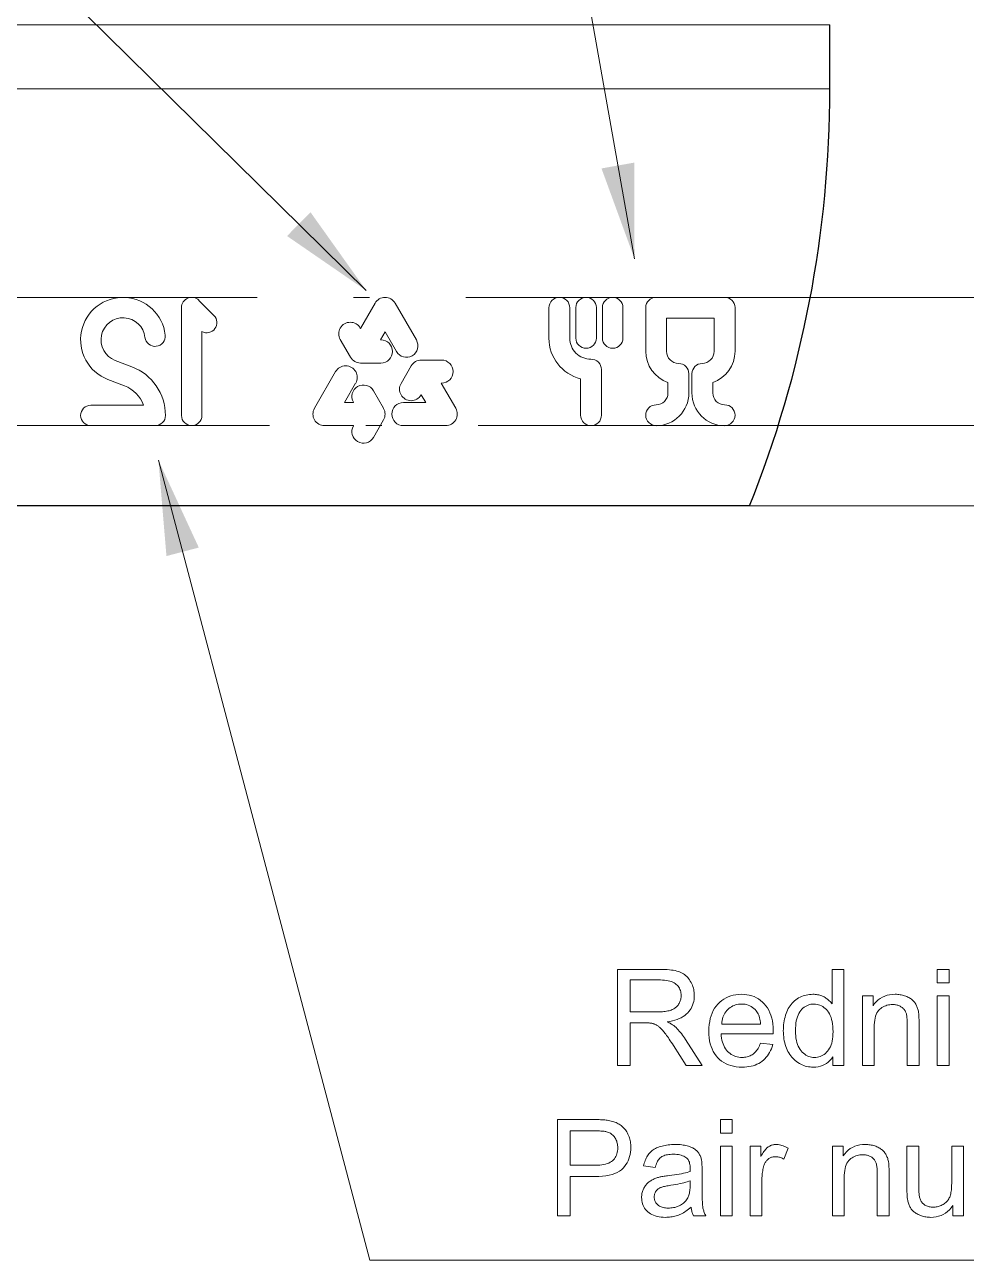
# Model space of a CAD drawing. Extents: x 0 to 297, y 0 to 420.
# Drawn here: x 245.36 to 274.7, y 128.27 to 166.79 of the extents above; entities that cross this region are included whole.
import ezdxf

# ---------------------------------------------------------------- set-up
doc = ezdxf.new("R2010")
doc.units = 0
doc.linetypes.add('DASHDOT', pattern=[18.5, 12, -3, 0.5, -3])

msp = doc.modelspace()

# ---------------------------------------------------------------- linework, layer by layer
at = {"color": 7, "lineweight": 13}
for p, q in [((266.193, 166.793), (200.947, 166.793)), ((266.193, 164.793), (200.947, 164.793))]:
    msp.add_line(p, q, dxfattribs=at)
at = {"color": 7, "lineweight": 13, "ltscale": 0.10635}
for p, q in [((270.447, 166.793), (266.193, 166.793)), ((270.447, 164.793), (266.193, 164.793))]:
    msp.add_line(p, q, dxfattribs=at)
at = {"color": 7, "lineweight": 30, "ltscale": 0.05}
msp.add_line((270.447, 164.793), (270.447, 166.793), dxfattribs=at)
at = {"color": 7, "linetype": 'DASHDOT', "lineweight": 13}
for p, q in [((203.605, 158.293), (266.689, 158.293)), ((203.984, 154.293), (266.594, 154.293))]:
    msp.add_line(p, q, dxfattribs=at)
at = {"color": 7, "lineweight": 13, "ltscale": 0.084102}
msp.add_line((250.245, 154.611), (250.245, 157.975), dxfattribs=at)
at = {"color": 7, "lineweight": 13, "ltscale": 0.016542}
msp.add_line((250.788, 158.199), (251.255, 157.732), dxfattribs=at)
at = {"color": 7, "lineweight": 13, "ltscale": 0.022758}
msp.add_line((256.277, 158.113), (255.821, 157.325), dxfattribs=at)
at = {"color": 7, "lineweight": 13, "ltscale": 0.033158}
msp.add_line((256.9, 158.113), (257.563, 156.965), dxfattribs=at)
at = {"color": 7, "lineweight": 13, "ltscale": 0.023697}
msp.add_line((261.694, 157.02), (261.694, 157.968), dxfattribs=at)
at = {"color": 7, "lineweight": 13, "ltscale": 0.023737}
msp.add_line((262.344, 157.018), (262.344, 157.968), dxfattribs=at)
at = {"color": 7, "lineweight": 13, "ltscale": 0.023682}
for p, q in [((262.532, 157.025), (262.532, 157.972)), ((263.173, 157.025), (263.173, 157.972)), ((263.361, 157.025), (263.361, 157.972)), ((264.002, 157.025), (264.002, 157.972))]:
    msp.add_line(p, q, dxfattribs=at)
at = {"color": 7, "lineweight": 13, "ltscale": 0.03401}
for p, q in [((264.711, 156.612), (264.711, 157.973)), ((267.494, 156.612), (267.494, 157.973))]:
    msp.add_line(p, q, dxfattribs=at)
at = {"color": 7, "lineweight": 13, "ltscale": 0.026785}
for p in [(265.031, 158.293), (267.174, 158.293)]:
    msp.add_line(p, (266.102, 158.293), dxfattribs=at)
at = {"color": 5, "lineweight": 13}
for p, q in [((266.689, 158.293), (291.506, 158.293)), ((266.594, 154.293), (291.506, 154.293))]:
    msp.add_line(p, q, dxfattribs=at)
at = {"color": 7, "lineweight": 13, "ltscale": 0.02588}
for p, q in [((265.361, 156.612), (265.361, 157.647)), ((266.844, 156.612), (266.844, 157.647))]:
    msp.add_line(p, q, dxfattribs=at)
at = {"color": 7, "lineweight": 13, "ltscale": 0.018535}
for q in [(265.361, 157.647), (266.844, 157.647)]:
    msp.add_line((266.102, 157.647), q, dxfattribs=at)
at = {"color": 7, "lineweight": 13, "ltscale": 0.065395}
msp.add_line((250.881, 154.611), (250.881, 157.226), dxfattribs=at)
at = {"color": 7, "lineweight": 13, "ltscale": 0.000327094}
msp.add_line((255.822, 157.325), (255.815, 157.337), dxfattribs=at)
at = {"color": 7, "lineweight": 13, "ltscale": 0.007162}
msp.add_line((256.588, 157.213), (256.445, 156.965), dxfattribs=at)
at = {"color": 7, "lineweight": 13, "ltscale": 0.017569}
msp.add_line((256.588, 157.213), (256.94, 156.605), dxfattribs=at)
at = {"color": 7, "lineweight": 13, "ltscale": 0.015915}
msp.add_line((255.51, 156.425), (255.191, 156.977), dxfattribs=at)
at = {"color": 7, "lineweight": 13, "ltscale": 0.000327301}
msp.add_line((256.445, 156.965), (256.458, 156.965), dxfattribs=at)
at = {"color": 7, "lineweight": 13, "ltscale": 0.013963}
for p, q in [((248.699, 156.128), (248.178, 156.327)), ((248.473, 155.534), (247.951, 155.733))]:
    msp.add_line(p, q, dxfattribs=at)
at = {"color": 7, "lineweight": 13, "ltscale": 0.015916}
msp.add_line((255.822, 156.245), (256.458, 156.245), dxfattribs=at)
at = {"color": 7, "lineweight": 13, "ltscale": 0.015791}
for p, q in [((257.404, 156.158), (257.087, 155.611)), ((257.714, 156.337), (258.346, 156.338)), ((256.54, 154.474), (256.225, 153.926))]:
    msp.add_line(p, q, dxfattribs=at)
at = {"color": 7, "lineweight": 13, "ltscale": 0.035569}
msp.add_line((263.331, 156.04), (263.331, 154.618), dxfattribs=at)
at = {"color": 7, "lineweight": 13, "ltscale": 0.033007}
for p, q in [((254.388, 154.833), (255.048, 155.977)), ((258.479, 154.293), (257.159, 154.293))]:
    msp.add_line(p, q, dxfattribs=at)
at = {"color": 7, "lineweight": 13, "ltscale": 0.028414}
msp.add_line((262.681, 155.754), (262.681, 154.618), dxfattribs=at)
at = {"color": 7, "lineweight": 13, "ltscale": 0.008166}
for p, q in [((265.404, 155.639), (265.404, 155.312)), ((266.801, 155.639), (266.801, 155.312))]:
    msp.add_line(p, q, dxfattribs=at)
at = {"color": 7, "lineweight": 13, "ltscale": 0.015001}
for p, q in [((266.054, 155.912), (266.054, 155.312)), ((266.151, 155.912), (266.151, 155.312))]:
    msp.add_line(p, q, dxfattribs=at)
at = {"color": 7, "lineweight": 13, "ltscale": 0.017419}
for p, q in [((255.323, 155.013), (255.671, 155.617)), ((257.856, 155.013), (257.159, 155.013))]:
    msp.add_line(p, q, dxfattribs=at)
at = {"color": 7, "lineweight": 13, "ltscale": 0.015792}
msp.add_line((256.54, 154.833), (256.225, 155.38), dxfattribs=at)
at = {"color": 7, "lineweight": 13, "ltscale": 0.000232137}
msp.add_line((257.714, 155.258), (257.71, 155.25), dxfattribs=at)
at = {"color": 7, "lineweight": 13, "ltscale": 0.007073}
for p, q in [((257.856, 155.013), (257.714, 155.258)), ((255.323, 155.013), (255.606, 155.013))]:
    msp.add_line(p, q, dxfattribs=at)
at = {"color": 7, "lineweight": 13, "ltscale": 0.022662}
for p, q in [((258.791, 154.833), (258.338, 155.618)), ((254.699, 154.293), (255.606, 154.293))]:
    msp.add_line(p, q, dxfattribs=at)
at = {"color": 7, "lineweight": 13, "ltscale": 0.000231934}
msp.add_line((258.338, 155.618), (258.347, 155.618), dxfattribs=at)
at = {"color": 7, "lineweight": 13, "ltscale": 0.040951}
msp.add_line((247.418, 154.928), (249.056, 154.928), dxfattribs=at)
at = {"color": 7, "lineweight": 13, "ltscale": 0.000231894}
msp.add_line((255.606, 155.013), (255.601, 155.021), dxfattribs=at)
at = {"color": 7, "lineweight": 13, "ltscale": 0.050214}
msp.add_line((249.427, 154.293), (247.418, 154.293), dxfattribs=at)
at = {"color": 7, "lineweight": 13, "ltscale": 0.000232225}
msp.add_line((255.606, 154.293), (255.601, 154.285), dxfattribs=at)
at = {"color": 5, "lineweight": 13, "ltscale": 0.355267}
msp.add_line((266.594, 154.293), (280.805, 154.293), dxfattribs=at)
at = {"color": 7, "lineweight": 30}
msp.add_line((267.947, 151.793), (203.447, 151.793), dxfattribs=at)
at = {"color": 5, "lineweight": 13, "ltscale": 0.321436}
msp.add_line((267.947, 151.793), (280.805, 151.793), dxfattribs=at)
at = {"color": 7, "lineweight": 13}
for points in [[(264.361, 159.494), (258.021, 195.222), (286.45, 195.222)], [(256.003, 158.503), (235.139, 179.048), (204.068, 179.048)], [(249.525, 153.216), (256.111, 128.272), (284.462, 128.272)]]:
    msp.add_lwpolyline(points, dxfattribs=at)
for points in [[(263.827, 134.342), (263.827, 137.342), (265.157, 137.342), (265.235, 137.342), (265.309, 137.339), (265.38, 137.335), (265.447, 137.329), (265.51, 137.322), (265.569, 137.313), (265.624, 137.303), (265.675, 137.291), (265.723, 137.277), (265.767, 137.262), (265.807, 137.244), (265.847, 137.224), (265.884, 137.202), (265.92, 137.177), (265.954, 137.15), (265.987, 137.12), (266.018, 137.088), (266.047, 137.053), (266.074, 137.016), (266.1, 136.976), (266.124, 136.935), (266.145, 136.893), (266.164, 136.849), (266.18, 136.805), (266.194, 136.761), (266.205, 136.715), (266.214, 136.669), (266.22, 136.621), (266.224, 136.573), (266.225, 136.524), (266.223, 136.461), (266.217, 136.4), (266.206, 136.341), (266.192, 136.284), (266.173, 136.23), (266.151, 136.177), (266.124, 136.126), (266.093, 136.077), (266.058, 136.03), (266.018, 135.986), (265.975, 135.943), (265.927, 135.904), (265.874, 135.869), (265.817, 135.836), (265.755, 135.807), (265.689, 135.78), (265.619, 135.757), (265.543, 135.737), (265.464, 135.721), (265.38, 135.707), (265.411, 135.692), (265.44, 135.677), (265.467, 135.662), (265.494, 135.647), (265.518, 135.632), (265.542, 135.617), (265.563, 135.602), (265.583, 135.587), (265.602, 135.573), (265.619, 135.558), (265.654, 135.525), (265.688, 135.491), (265.722, 135.455), (265.755, 135.417), (265.789, 135.378), (265.821, 135.338), (265.854, 135.295), (265.886, 135.251), (265.917, 135.206), (265.949, 135.159), (266.47, 134.342), (265.971, 134.342), (265.574, 134.967), (265.54, 135.019), (265.507, 135.07), (265.475, 135.117), (265.445, 135.162), (265.416, 135.205), (265.388, 135.245), (265.361, 135.283), (265.335, 135.318), (265.311, 135.35), (265.288, 135.38), (265.265, 135.408), (265.244, 135.434), (265.222, 135.458), (265.201, 135.481), (265.181, 135.502), (265.161, 135.521), (265.142, 135.538), (265.123, 135.554), (265.104, 135.568), (265.086, 135.58), (265.068, 135.592), (265.05, 135.602), (265.032, 135.612), (265.014, 135.621), (264.996, 135.629), (264.978, 135.637), (264.96, 135.644), (264.942, 135.65), (264.923, 135.655), (264.905, 135.66), (264.891, 135.663), (264.875, 135.665), (264.857, 135.668), (264.837, 135.669), (264.816, 135.671), (264.793, 135.672), (264.768, 135.673), (264.742, 135.674), (264.714, 135.674), (264.684, 135.675), (264.224, 135.675), (264.224, 134.342)], [(270.541, 134.342), (270.541, 134.617), (270.497, 134.555), (270.45, 134.5), (270.399, 134.452), (270.344, 134.41), (270.285, 134.374), (270.223, 134.345), (270.156, 134.322), (270.086, 134.306), (270.011, 134.296), (269.933, 134.293), (269.881, 134.295), (269.831, 134.299), (269.781, 134.306), (269.732, 134.316), (269.684, 134.329), (269.636, 134.345), (269.59, 134.363), (269.544, 134.385), (269.499, 134.409), (269.455, 134.437), (269.413, 134.466), (269.372, 134.498), (269.333, 134.533), (269.297, 134.569), (269.262, 134.608), (269.229, 134.649), (269.198, 134.693), (269.169, 134.738), (269.142, 134.786), (269.117, 134.837), (269.095, 134.889), (269.074, 134.942), (269.056, 134.998), (269.041, 135.054), (269.028, 135.113), (269.017, 135.172), (269.009, 135.234), (269.003, 135.297), (268.999, 135.361), (268.998, 135.427), (268.999, 135.491), (269.002, 135.555), (269.008, 135.617), (269.015, 135.678), (269.025, 135.737), (269.037, 135.796), (269.051, 135.853), (269.067, 135.909), (269.086, 135.964), (269.106, 136.017), (269.129, 136.069), (269.154, 136.118), (269.181, 136.165), (269.21, 136.21), (269.242, 136.251), (269.275, 136.291), (269.311, 136.328), (269.349, 136.362), (269.389, 136.394), (269.432, 136.424), (269.476, 136.45), (269.52, 136.474), (269.566, 136.496), (269.613, 136.514), (269.661, 136.529), (269.71, 136.542), (269.76, 136.552), (269.811, 136.559), (269.863, 136.563), (269.917, 136.565), (269.955, 136.564), (269.993, 136.561), (270.031, 136.557), (270.067, 136.551), (270.102, 136.544), (270.137, 136.535), (270.171, 136.524), (270.203, 136.512), (270.235, 136.498), (270.267, 136.482), (270.297, 136.465), (270.326, 136.447), (270.353, 136.428), (270.38, 136.408), (270.406, 136.386), (270.43, 136.364), (270.453, 136.341), (270.475, 136.317), (270.496, 136.292), (270.516, 136.266), (270.516, 137.342), (270.883, 137.342), (270.883, 134.342)], [(273.794, 136.919), (273.794, 137.342), (274.163, 137.342), (274.163, 136.919)], [(264.224, 136.018), (265.077, 136.018), (265.13, 136.019), (265.181, 136.021), (265.23, 136.023), (265.276, 136.027), (265.319, 136.032), (265.361, 136.039), (265.4, 136.046), (265.436, 136.054), (265.471, 136.064), (265.503, 136.075), (265.533, 136.087), (265.561, 136.1), (265.588, 136.114), (265.614, 136.13), (265.638, 136.148), (265.66, 136.166), (265.681, 136.187), (265.701, 136.208), (265.719, 136.231), (265.736, 136.255), (265.751, 136.28), (265.765, 136.305), (265.777, 136.331), (265.787, 136.357), (265.796, 136.384), (265.803, 136.411), (265.808, 136.439), (265.812, 136.467), (265.815, 136.495), (265.816, 136.524), (265.814, 136.566), (265.809, 136.606), (265.802, 136.645), (265.791, 136.682), (265.777, 136.718), (265.76, 136.752), (265.74, 136.785), (265.717, 136.816), (265.691, 136.846), (265.661, 136.874), (265.628, 136.9), (265.592, 136.923), (265.552, 136.944), (265.509, 136.962), (265.462, 136.977), (265.411, 136.989), (265.357, 136.999), (265.299, 137.005), (265.238, 137.009), (265.173, 137.011), (264.224, 137.011)], [(268.288, 135.042), (268.668, 134.995), (268.649, 134.93), (268.626, 134.868), (268.6, 134.808), (268.572, 134.752), (268.54, 134.699), (268.505, 134.649), (268.467, 134.601), (268.426, 134.557), (268.382, 134.516), (268.335, 134.477), (268.285, 134.442), (268.232, 134.411), (268.176, 134.384), (268.118, 134.36), (268.057, 134.339), (267.994, 134.323), (267.928, 134.31), (267.859, 134.301), (267.787, 134.295), (267.713, 134.293), (267.619, 134.296), (267.53, 134.305), (267.444, 134.32), (267.363, 134.34), (267.285, 134.367), (267.212, 134.399), (267.142, 134.437), (267.076, 134.481), (267.014, 134.531), (266.957, 134.587), (266.903, 134.648), (266.856, 134.714), (266.814, 134.784), (266.778, 134.86), (266.747, 134.94), (266.722, 135.024), (266.702, 135.114), (266.688, 135.208), (266.68, 135.307), (266.677, 135.411), (266.68, 135.518), (266.688, 135.62), (266.703, 135.718), (266.722, 135.81), (266.748, 135.898), (266.779, 135.98), (266.816, 136.058), (266.858, 136.131), (266.906, 136.199), (266.96, 136.262), (267.018, 136.319), (267.079, 136.371), (267.144, 136.416), (267.212, 136.456), (267.284, 136.489), (267.359, 136.516), (267.437, 136.537), (267.519, 136.553), (267.604, 136.562), (267.692, 136.565), (267.778, 136.562), (267.86, 136.553), (267.939, 136.538), (268.015, 136.517), (268.088, 136.491), (268.158, 136.458), (268.224, 136.419), (268.287, 136.375), (268.347, 136.324), (268.404, 136.268), (268.457, 136.206), (268.504, 136.14), (268.545, 136.068), (268.581, 135.992), (268.612, 135.911), (268.636, 135.825), (268.656, 135.734), (268.67, 135.639), (268.678, 135.538), (268.681, 135.433), (268.681, 135.426), (268.681, 135.419), (268.68, 135.411), (268.68, 135.402), (268.68, 135.392), (268.68, 135.382), (268.68, 135.371), (268.679, 135.36), (268.679, 135.348), (268.679, 135.335), (267.058, 135.335), (267.064, 135.265), (267.072, 135.198), (267.085, 135.135), (267.1, 135.075), (267.119, 135.019), (267.141, 134.966), (267.166, 134.916), (267.194, 134.869), (267.226, 134.826), (267.26, 134.786), (267.298, 134.75), (267.337, 134.718), (267.378, 134.689), (267.421, 134.665), (267.465, 134.644), (267.511, 134.627), (267.56, 134.613), (267.609, 134.604), (267.661, 134.598), (267.715, 134.596), (267.755, 134.597), (267.793, 134.6), (267.831, 134.606), (267.867, 134.613), (267.902, 134.623), (267.936, 134.634), (267.969, 134.648), (268.001, 134.664), (268.031, 134.682), (268.061, 134.703), (268.089, 134.725), (268.115, 134.75), (268.141, 134.778), (268.166, 134.808), (268.189, 134.841), (268.211, 134.876), (268.232, 134.914), (268.252, 134.954), (268.27, 134.997)], [(271.462, 134.342), (271.462, 136.516), (271.793, 136.516), (271.793, 136.207), (271.843, 136.275), (271.897, 136.336), (271.956, 136.389), (272.019, 136.436), (272.086, 136.475), (272.157, 136.507), (272.233, 136.533), (272.312, 136.55), (272.396, 136.561), (272.485, 136.565), (272.524, 136.564), (272.562, 136.562), (272.6, 136.558), (272.637, 136.553), (272.673, 136.547), (272.709, 136.539), (272.744, 136.53), (272.779, 136.52), (272.813, 136.508), (272.846, 136.494), (272.878, 136.48), (272.909, 136.464), (272.937, 136.448), (272.965, 136.431), (272.99, 136.413), (273.014, 136.394), (273.036, 136.374), (273.057, 136.353), (273.075, 136.331), (273.093, 136.309), (273.108, 136.286), (273.123, 136.261), (273.137, 136.236), (273.15, 136.21), (273.162, 136.184), (273.173, 136.156), (273.183, 136.127), (273.192, 136.098), (273.2, 136.068), (273.207, 136.037), (273.211, 136.015), (273.215, 135.99), (273.218, 135.962), (273.22, 135.93), (273.223, 135.896), (273.224, 135.859), (273.226, 135.818), (273.227, 135.775), (273.227, 135.728), (273.228, 135.679), (273.228, 134.342), (272.859, 134.342), (272.859, 135.664), (272.859, 135.708), (272.858, 135.75), (272.855, 135.789), (272.852, 135.826), (272.849, 135.861), (272.844, 135.894), (272.838, 135.924), (272.832, 135.952), (272.824, 135.978), (272.816, 136.001), (272.807, 136.023), (272.796, 136.044), (272.785, 136.064), (272.771, 136.083), (272.757, 136.101), (272.741, 136.119), (272.724, 136.135), (272.705, 136.151), (272.685, 136.165), (272.664, 136.179), (272.642, 136.192), (272.619, 136.203), (272.595, 136.213), (272.57, 136.222), (272.545, 136.229), (272.519, 136.235), (272.492, 136.24), (272.464, 136.243), (272.436, 136.245), (272.407, 136.246), (272.361, 136.244), (272.315, 136.24), (272.272, 136.232), (272.229, 136.222), (272.188, 136.208), (272.148, 136.192), (272.109, 136.172), (272.072, 136.15), (272.036, 136.125), (272.001, 136.096), (271.968, 136.064), (271.939, 136.026), (271.914, 135.982), (271.891, 135.934), (271.873, 135.88), (271.857, 135.82), (271.845, 135.756), (271.837, 135.686), (271.832, 135.61), (271.83, 135.529), (271.83, 134.342)], [(273.794, 134.342), (273.794, 136.516), (274.163, 136.516), (274.163, 134.342)], [(267.078, 135.638), (268.292, 135.638), (268.286, 135.691), (268.278, 135.742), (268.269, 135.79), (268.258, 135.835), (268.245, 135.878), (268.23, 135.917), (268.213, 135.954), (268.195, 135.989), (268.175, 136.02), (268.153, 136.049), (268.116, 136.089), (268.078, 136.126), (268.038, 136.158), (267.995, 136.185), (267.951, 136.209), (267.904, 136.228), (267.855, 136.243), (267.804, 136.253), (267.751, 136.26), (267.696, 136.262), (267.646, 136.26), (267.598, 136.255), (267.551, 136.247), (267.506, 136.235), (267.463, 136.219), (267.421, 136.201), (267.381, 136.179), (267.342, 136.153), (267.305, 136.124), (267.27, 136.092), (267.237, 136.057), (267.207, 136.02), (267.18, 135.98), (267.156, 135.938), (267.135, 135.894), (267.118, 135.847), (267.103, 135.798), (267.092, 135.747), (267.083, 135.693)], [(269.376, 135.427), (269.378, 135.346), (269.383, 135.268), (269.392, 135.195), (269.405, 135.127), (269.42, 135.062), (269.44, 135.002), (269.463, 134.946), (269.489, 134.894), (269.519, 134.846), (269.552, 134.803), (269.588, 134.764), (269.625, 134.728), (269.664, 134.697), (269.703, 134.671), (269.744, 134.648), (269.786, 134.629), (269.83, 134.615), (269.875, 134.604), (269.921, 134.598), (269.968, 134.596), (270.015, 134.598), (270.061, 134.604), (270.106, 134.614), (270.149, 134.628), (270.191, 134.645), (270.231, 134.667), (270.27, 134.693), (270.308, 134.723), (270.344, 134.756), (270.378, 134.794), (270.41, 134.835), (270.439, 134.881), (270.464, 134.931), (270.486, 134.985), (270.505, 135.043), (270.52, 135.105), (270.532, 135.172), (270.54, 135.242), (270.545, 135.317), (270.547, 135.396), (270.545, 135.483), (270.54, 135.565), (270.531, 135.643), (270.519, 135.715), (270.504, 135.783), (270.485, 135.846), (270.463, 135.905), (270.437, 135.958), (270.408, 136.007), (270.375, 136.051), (270.34, 136.091), (270.303, 136.126), (270.265, 136.158), (270.225, 136.185), (270.183, 136.208), (270.14, 136.226), (270.095, 136.241), (270.049, 136.251), (270.001, 136.258), (269.951, 136.26), (269.903, 136.258), (269.856, 136.252), (269.811, 136.242), (269.768, 136.228), (269.726, 136.21), (269.686, 136.188), (269.647, 136.162), (269.61, 136.131), (269.575, 136.097), (269.541, 136.059), (269.51, 136.017), (269.482, 135.97), (269.457, 135.918), (269.436, 135.862), (269.418, 135.801), (269.403, 135.735), (269.391, 135.665), (269.383, 135.59), (269.378, 135.511)], [(261.958, 129.66), (261.958, 132.66), (263.09, 132.66), (263.148, 132.66), (263.204, 132.659), (263.256, 132.658), (263.306, 132.656), (263.353, 132.653), (263.398, 132.65), (263.439, 132.646), (263.478, 132.642), (263.513, 132.637), (263.546, 132.632), (263.59, 132.624), (263.632, 132.614), (263.672, 132.604), (263.712, 132.591), (263.749, 132.578), (263.786, 132.563), (263.821, 132.547), (263.854, 132.53), (263.886, 132.511), (263.917, 132.491), (263.946, 132.47), (263.974, 132.447), (264.001, 132.422), (264.027, 132.395), (264.051, 132.367), (264.075, 132.338), (264.097, 132.306), (264.118, 132.273), (264.138, 132.238), (264.157, 132.202), (264.174, 132.164), (264.19, 132.126), (264.203, 132.087), (264.215, 132.047), (264.225, 132.006), (264.234, 131.965), (264.24, 131.923), (264.244, 131.88), (264.247, 131.837), (264.248, 131.793), (264.246, 131.717), (264.238, 131.644), (264.226, 131.574), (264.209, 131.505), (264.187, 131.439), (264.16, 131.376), (264.129, 131.314), (264.092, 131.256), (264.051, 131.199), (264.005, 131.145), (263.952, 131.095), (263.891, 131.049), (263.823, 131.01), (263.747, 130.975), (263.663, 130.946), (263.571, 130.922), (263.471, 130.904), (263.363, 130.89), (263.248, 130.883), (263.125, 130.88), (262.355, 130.88), (262.355, 129.66)], [(267.039, 132.237), (267.039, 132.66), (267.408, 132.66), (267.408, 132.237)], [(262.355, 131.234), (263.131, 131.234), (263.206, 131.235), (263.276, 131.24), (263.342, 131.247), (263.403, 131.257), (263.46, 131.27), (263.512, 131.285), (263.56, 131.304), (263.604, 131.326), (263.643, 131.35), (263.677, 131.377), (263.708, 131.407), (263.735, 131.439), (263.76, 131.474), (263.781, 131.51), (263.798, 131.55), (263.813, 131.591), (263.824, 131.635), (263.832, 131.681), (263.837, 131.729), (263.839, 131.78), (263.838, 131.817), (263.835, 131.853), (263.83, 131.888), (263.824, 131.922), (263.815, 131.955), (263.805, 131.987), (263.792, 132.017), (263.778, 132.047), (263.762, 132.075), (263.744, 132.103), (263.724, 132.129), (263.703, 132.153), (263.681, 132.175), (263.658, 132.195), (263.633, 132.214), (263.608, 132.231), (263.581, 132.246), (263.553, 132.259), (263.523, 132.27), (263.493, 132.28), (263.471, 132.285), (263.446, 132.289), (263.418, 132.293), (263.386, 132.297), (263.35, 132.3), (263.312, 132.302), (263.269, 132.304), (263.224, 132.305), (263.175, 132.306), (263.123, 132.306), (262.355, 132.306)], [(266.125, 129.928), (266.084, 129.895), (266.043, 129.863), (266.003, 129.833), (265.963, 129.806), (265.924, 129.78), (265.885, 129.756), (265.846, 129.735), (265.807, 129.715), (265.769, 129.698), (265.731, 129.683), (265.693, 129.669), (265.654, 129.657), (265.615, 129.646), (265.575, 129.637), (265.535, 129.629), (265.494, 129.623), (265.452, 129.618), (265.41, 129.614), (265.368, 129.612), (265.325, 129.611), (265.255, 129.613), (265.188, 129.618), (265.125, 129.627), (265.065, 129.639), (265.008, 129.655), (264.954, 129.674), (264.904, 129.697), (264.858, 129.723), (264.814, 129.753), (264.774, 129.786), (264.737, 129.822), (264.705, 129.86), (264.676, 129.9), (264.651, 129.942), (264.63, 129.985), (264.612, 130.031), (264.599, 130.079), (264.589, 130.128), (264.584, 130.18), (264.582, 130.233), (264.582, 130.265), (264.585, 130.296), (264.588, 130.327), (264.593, 130.357), (264.6, 130.386), (264.608, 130.415), (264.617, 130.443), (264.628, 130.471), (264.641, 130.498), (264.654, 130.525), (264.669, 130.551), (264.685, 130.576), (264.702, 130.599), (264.72, 130.622), (264.738, 130.644), (264.758, 130.664), (264.778, 130.684), (264.799, 130.703), (264.822, 130.72), (264.845, 130.737), (264.868, 130.752), (264.893, 130.767), (264.918, 130.781), (264.944, 130.794), (264.97, 130.807), (264.997, 130.818), (265.024, 130.829), (265.052, 130.839), (265.08, 130.849), (265.11, 130.857), (265.132, 130.863), (265.157, 130.869), (265.185, 130.874), (265.214, 130.88), (265.246, 130.886), (265.28, 130.891), (265.316, 130.896), (265.354, 130.902), (265.394, 130.907), (265.437, 130.913), (265.524, 130.923), (265.606, 130.935), (265.684, 130.946), (265.756, 130.958), (265.824, 130.971), (265.888, 130.984), (265.946, 130.997), (266, 131.011), (266.049, 131.025), (266.094, 131.04), (266.094, 131.054), (266.095, 131.068), (266.095, 131.08), (266.095, 131.091), (266.095, 131.101), (266.096, 131.11), (266.096, 131.118), (266.096, 131.125), (266.096, 131.131), (266.096, 131.136), (266.095, 131.179), (266.092, 131.22), (266.087, 131.259), (266.079, 131.294), (266.07, 131.328), (266.058, 131.358), (266.045, 131.386), (266.029, 131.411), (266.011, 131.433), (265.992, 131.453), (265.962, 131.477), (265.93, 131.498), (265.895, 131.517), (265.857, 131.533), (265.816, 131.547), (265.773, 131.558), (265.727, 131.566), (265.678, 131.573), (265.626, 131.576), (265.572, 131.578), (265.522, 131.577), (265.474, 131.574), (265.428, 131.57), (265.386, 131.563), (265.346, 131.555), (265.309, 131.545), (265.275, 131.533), (265.243, 131.519), (265.215, 131.504), (265.188, 131.487), (265.164, 131.467), (265.141, 131.445), (265.12, 131.419), (265.1, 131.391), (265.081, 131.361), (265.063, 131.327), (265.047, 131.29), (265.032, 131.251), (265.018, 131.209), (265.005, 131.164), (264.645, 131.213), (264.656, 131.259), (264.667, 131.302), (264.68, 131.344), (264.695, 131.384), (264.71, 131.422), (264.727, 131.459), (264.745, 131.494), (264.764, 131.526), (264.785, 131.558), (264.807, 131.587), (264.83, 131.615), (264.856, 131.641), (264.883, 131.666), (264.913, 131.69), (264.944, 131.713), (264.978, 131.734), (265.013, 131.754), (265.051, 131.773), (265.091, 131.79), (265.132, 131.806), (265.175, 131.82), (265.22, 131.834), (265.266, 131.845), (265.313, 131.855), (265.362, 131.863), (265.412, 131.87), (265.463, 131.876), (265.516, 131.88), (265.57, 131.882), (265.625, 131.883), (265.68, 131.882), (265.732, 131.88), (265.783, 131.877), (265.831, 131.872), (265.878, 131.866), (265.922, 131.859), (265.964, 131.851), (266.004, 131.841), (266.042, 131.83), (266.078, 131.817), (266.111, 131.804), (266.143, 131.79), (266.174, 131.775), (266.202, 131.759), (266.229, 131.743), (266.253, 131.726), (266.276, 131.709), (266.297, 131.691), (266.316, 131.672), (266.333, 131.652), (266.349, 131.632), (266.364, 131.611), (266.378, 131.588), (266.391, 131.565), (266.403, 131.54), (266.414, 131.515), (266.424, 131.488), (266.433, 131.46), (266.441, 131.431), (266.448, 131.402), (266.451, 131.381), (266.455, 131.358), (266.457, 131.332), (266.46, 131.302), (266.462, 131.27), (266.463, 131.234), (266.465, 131.196), (266.466, 131.154), (266.466, 131.11), (266.466, 131.062), (266.466, 130.571), (266.467, 130.472), (266.467, 130.381), (266.469, 130.297), (266.47, 130.22), (266.472, 130.152), (266.475, 130.09), (266.478, 130.037), (266.481, 129.991), (266.485, 129.952), (266.49, 129.921), (266.495, 129.894), (266.501, 129.867), (266.508, 129.841), (266.516, 129.814), (266.525, 129.788), (266.535, 129.762), (266.545, 129.736), (266.557, 129.711), (266.57, 129.685), (266.583, 129.66), (266.198, 129.66), (266.187, 129.684), (266.177, 129.708), (266.168, 129.732), (266.159, 129.758), (266.151, 129.785), (266.144, 129.812), (266.138, 129.84), (266.133, 129.868), (266.128, 129.898)], [(267.039, 129.66), (267.039, 131.834), (267.408, 131.834), (267.408, 129.66)], [(267.964, 129.66), (267.964, 131.834), (268.296, 131.834), (268.296, 131.504), (268.321, 131.549), (268.346, 131.59), (268.37, 131.629), (268.394, 131.664), (268.418, 131.696), (268.441, 131.725), (268.464, 131.751), (268.486, 131.773), (268.508, 131.793), (268.53, 131.809), (268.552, 131.823), (268.574, 131.835), (268.597, 131.847), (268.62, 131.856), (268.643, 131.864), (268.667, 131.871), (268.691, 131.876), (268.716, 131.88), (268.741, 131.882), (268.767, 131.883), (268.804, 131.881), (268.841, 131.878), (268.879, 131.872), (268.917, 131.864), (268.954, 131.853), (268.992, 131.84), (269.03, 131.824), (269.068, 131.807), (269.107, 131.786), (269.145, 131.764), (269.018, 131.422), (268.991, 131.437), (268.964, 131.451), (268.937, 131.463), (268.91, 131.473), (268.883, 131.482), (268.856, 131.489), (268.829, 131.495), (268.802, 131.499), (268.775, 131.501), (268.748, 131.502), (268.724, 131.501), (268.701, 131.499), (268.678, 131.495), (268.655, 131.49), (268.634, 131.484), (268.612, 131.476), (268.591, 131.466), (268.571, 131.456), (268.551, 131.443), (268.531, 131.429), (268.513, 131.414), (268.495, 131.398), (268.478, 131.381), (268.463, 131.362), (268.449, 131.343), (268.436, 131.322), (268.424, 131.3), (268.413, 131.277), (268.403, 131.253), (268.394, 131.228), (268.382, 131.188), (268.372, 131.148), (268.363, 131.107), (268.355, 131.065), (268.348, 131.022), (268.343, 130.979), (268.338, 130.935), (268.335, 130.89), (268.333, 130.844), (268.333, 130.798), (268.333, 129.66)], [(270.528, 129.66), (270.528, 131.834), (270.86, 131.834), (270.86, 131.525), (270.91, 131.593), (270.964, 131.653), (271.023, 131.707), (271.086, 131.754), (271.153, 131.793), (271.224, 131.825), (271.299, 131.85), (271.379, 131.868), (271.463, 131.879), (271.552, 131.883), (271.591, 131.882), (271.629, 131.88), (271.667, 131.876), (271.704, 131.871), (271.74, 131.865), (271.776, 131.857), (271.811, 131.848), (271.846, 131.837), (271.88, 131.825), (271.913, 131.812), (271.945, 131.797), (271.975, 131.782), (272.004, 131.766), (272.031, 131.749), (272.057, 131.73), (272.081, 131.711), (272.103, 131.692), (272.123, 131.671), (272.142, 131.649), (272.159, 131.627), (272.175, 131.603), (272.19, 131.579), (272.204, 131.554), (272.217, 131.528), (272.229, 131.501), (272.24, 131.474), (272.25, 131.445), (272.259, 131.416), (272.267, 131.386), (272.274, 131.355), (272.278, 131.333), (272.281, 131.308), (272.284, 131.279), (272.287, 131.248), (272.289, 131.214), (272.291, 131.177), (272.293, 131.136), (272.294, 131.093), (272.294, 131.046), (272.294, 130.997), (272.294, 129.66), (271.926, 129.66), (271.926, 130.982), (271.926, 131.026), (271.924, 131.068), (271.922, 131.107), (271.919, 131.144), (271.915, 131.179), (271.911, 131.211), (271.905, 131.242), (271.899, 131.27), (271.891, 131.295), (271.883, 131.319), (271.874, 131.341), (271.863, 131.362), (271.851, 131.382), (271.838, 131.401), (271.824, 131.419), (271.808, 131.436), (271.79, 131.453), (271.772, 131.468), (271.752, 131.483), (271.731, 131.497), (271.708, 131.51), (271.685, 131.521), (271.662, 131.531), (271.637, 131.539), (271.612, 131.547), (271.586, 131.553), (271.559, 131.557), (271.531, 131.561), (271.503, 131.563), (271.474, 131.563), (271.427, 131.562), (271.382, 131.557), (271.339, 131.55), (271.296, 131.539), (271.255, 131.526), (271.215, 131.51), (271.176, 131.49), (271.139, 131.468), (271.103, 131.442), (271.068, 131.414), (271.035, 131.381), (271.006, 131.344), (270.981, 131.3), (270.958, 131.252), (270.94, 131.198), (270.924, 131.138), (270.912, 131.074), (270.904, 131.003), (270.899, 130.928), (270.897, 130.847), (270.897, 129.66)], [(274.284, 129.66), (274.284, 129.979), (274.231, 129.91), (274.175, 129.847), (274.115, 129.792), (274.051, 129.744), (273.984, 129.703), (273.914, 129.67), (273.839, 129.644), (273.761, 129.626), (273.679, 129.615), (273.594, 129.611), (273.556, 129.612), (273.518, 129.614), (273.481, 129.618), (273.444, 129.623), (273.408, 129.63), (273.372, 129.638), (273.337, 129.647), (273.303, 129.658), (273.268, 129.671), (273.235, 129.685), (273.202, 129.7), (273.172, 129.716), (273.142, 129.732), (273.115, 129.75), (273.09, 129.768), (273.066, 129.787), (273.043, 129.806), (273.023, 129.827), (273.004, 129.848), (272.987, 129.87), (272.972, 129.893), (272.957, 129.917), (272.943, 129.941), (272.93, 129.967), (272.918, 129.994), (272.908, 130.022), (272.898, 130.051), (272.889, 130.081), (272.881, 130.111), (272.874, 130.143), (272.869, 130.166), (272.866, 130.192), (272.862, 130.22), (272.859, 130.25), (272.857, 130.283), (272.855, 130.319), (272.853, 130.357), (272.852, 130.398), (272.851, 130.441), (272.851, 130.487), (272.851, 131.834), (273.219, 131.834), (273.219, 130.628), (273.22, 130.572), (273.22, 130.52), (273.221, 130.472), (273.223, 130.427), (273.225, 130.387), (273.228, 130.35), (273.23, 130.316), (273.234, 130.287), (273.238, 130.261), (273.242, 130.239), (273.25, 130.211), (273.259, 130.184), (273.27, 130.158), (273.282, 130.133), (273.296, 130.11), (273.312, 130.087), (273.329, 130.067), (273.347, 130.047), (273.368, 130.028), (273.389, 130.011), (273.412, 129.995), (273.436, 129.981), (273.462, 129.969), (273.488, 129.958), (273.515, 129.949), (273.544, 129.942), (273.573, 129.936), (273.603, 129.932), (273.635, 129.929), (273.668, 129.928), (273.701, 129.929), (273.733, 129.932), (273.765, 129.936), (273.797, 129.942), (273.828, 129.95), (273.859, 129.959), (273.89, 129.97), (273.92, 129.983), (273.949, 129.997), (273.979, 130.013), (274.007, 130.031), (274.033, 130.05), (274.058, 130.07), (274.081, 130.091), (274.103, 130.114), (274.122, 130.137), (274.14, 130.162), (274.157, 130.188), (274.171, 130.216), (274.184, 130.244), (274.196, 130.275), (274.206, 130.308), (274.215, 130.344), (274.223, 130.383), (274.23, 130.424), (274.235, 130.468), (274.239, 130.514), (274.242, 130.563), (274.244, 130.615), (274.245, 130.669), (274.245, 131.834), (274.613, 131.834), (274.613, 129.66)], [(266.094, 130.751), (266.052, 130.735), (266.006, 130.719), (265.956, 130.704), (265.901, 130.689), (265.843, 130.675), (265.781, 130.662), (265.715, 130.648), (265.645, 130.636), (265.571, 130.624), (265.492, 130.612), (265.448, 130.605), (265.407, 130.598), (265.368, 130.591), (265.332, 130.584), (265.298, 130.577), (265.268, 130.57), (265.24, 130.562), (265.214, 130.554), (265.191, 130.546), (265.171, 130.538), (265.153, 130.53), (265.135, 130.52), (265.118, 130.51), (265.103, 130.499), (265.088, 130.488), (265.074, 130.475), (265.06, 130.462), (265.048, 130.448), (265.036, 130.434), (265.026, 130.418), (265.016, 130.402), (265.007, 130.386), (265, 130.37), (264.993, 130.353), (264.987, 130.335), (264.983, 130.318), (264.979, 130.3), (264.977, 130.281), (264.975, 130.263), (264.975, 130.243), (264.976, 130.214), (264.979, 130.186), (264.985, 130.159), (264.992, 130.133), (265.002, 130.108), (265.015, 130.084), (265.029, 130.061), (265.046, 130.039), (265.065, 130.018), (265.086, 129.998), (265.109, 129.979), (265.135, 129.963), (265.162, 129.948), (265.192, 129.935), (265.223, 129.924), (265.257, 129.915), (265.293, 129.909), (265.331, 129.904), (265.371, 129.901), (265.413, 129.9), (265.455, 129.901), (265.496, 129.903), (265.536, 129.908), (265.575, 129.915), (265.614, 129.923), (265.651, 129.933), (265.687, 129.945), (265.723, 129.959), (265.757, 129.975), (265.791, 129.993), (265.823, 130.012), (265.854, 130.033), (265.883, 130.055), (265.91, 130.078), (265.935, 130.103), (265.958, 130.129), (265.98, 130.157), (266, 130.186), (266.018, 130.216), (266.035, 130.248), (266.046, 130.274), (266.056, 130.302), (266.065, 130.333), (266.073, 130.366), (266.079, 130.402), (266.084, 130.44), (266.089, 130.48), (266.092, 130.523), (266.093, 130.568), (266.094, 130.616)]]:
    msp.add_lwpolyline(points, close=True, dxfattribs=at)
at = {"color": 7, "lineweight": 30}
msp.add_arc((235.397, 164.793), 35.05, 338.229, 359.9999, dxfattribs=at)
at = {"color": 7, "lineweight": 13}
for centre, radius, start, end in [((248.423, 156.969), 1.323, 6.4074, 249.1141), ((250.563, 157.975), 0.318, 45, 180), ((256.588, 157.933), 0.36, 30, 150), ((262.019, 157.968), 0.325, 0, 180), ((262.852, 157.972), 0.32, 0, 180), ((263.681, 157.972), 0.32, 0, 180), ((265.031, 157.973), 0.32, 90, 180), ((267.174, 157.973), 0.32, 0, 90), ((248.423, 156.969), 0.687, 6.4074, 249.1141), ((251.031, 157.507), 0.318, 241.8684, 45), ((255.503, 157.156), 0.36, 30, 210), ((249.422, 157.082), 0.318, 186.4074, 6.4074), ((256.458, 156.605), 0.36, 270, 90), ((257.251, 156.785), 0.36, 210, 30), ((262.996, 157.018), 1.303, 180, 255.9733), ((262.996, 157.018), 0.653, 180, 270.5408), ((262.852, 157.025), 0.32, 180, 360), ((263.681, 157.025), 0.32, 180, 360), ((255.822, 156.605), 0.36, 210, 270), ((265.741, 156.612), 1.03, 180, 250.9065), ((265.741, 156.612), 0.38, 180, 269.4332), ((266.464, 156.612), 0.38, 270.5668, 0), ((266.464, 156.612), 1.03, 289.0935, 0), ((248.12, 154.611), 1.624, 0, 69.1141), ((255.36, 155.797), 0.36, 330, 150), ((257.715, 155.977), 0.36, 90.0928, 149.9072), ((258.347, 155.978), 0.36, 270.0928, 90.0928), ((263.006, 156.04), 0.325, 0, 90.5409), ((265.734, 155.912), 0.32, 0, 89.4332), ((266.471, 155.912), 0.32, 90.5668, 180), ((248.12, 154.611), 0.988, 18.7637, 69.1141), ((255.913, 155.201), 0.36, 29.9072, 209.9072), ((257.398, 155.431), 0.36, 149.9072, 329.9072), ((265.034, 155.312), 0.37, 270.1285, 360), ((265.034, 155.312), 1.02, 270.1285, 360), ((267.17, 155.312), 1.02, 180, 269.8715), ((267.17, 155.312), 0.37, 180, 269.8715), ((247.418, 154.611), 0.318, 90, 270), ((257.159, 154.653), 0.36, 90, 270), ((265.036, 154.618), 0.325, 90.1285, 270.1285), ((267.169, 154.618), 0.325, 269.8715, 89.8715), ((249.427, 154.611), 0.318, 270, 360), ((250.563, 154.611), 0.318, 180, 360), ((254.699, 154.653), 0.36, 150, 270), ((256.228, 154.653), 0.36, 330.0928, 29.9072), ((258.479, 154.653), 0.36, 270, 30), ((263.006, 154.618), 0.325, 180, 360), ((255.913, 154.106), 0.36, 150.0928, 330.0928)]:
    msp.add_arc(centre, radius, start, end, dxfattribs=at)
for points in [[(263.332, 162.312), (264.361, 159.494), (264.357, 162.494)], [(253.533, 160.205), (256.003, 158.503), (254.264, 160.947)], [(250.783, 150.492), (249.525, 153.216), (249.775, 150.227)]]:
    msp.add_solid(points, dxfattribs=at)

doc.saveas('drawing.dxf')
